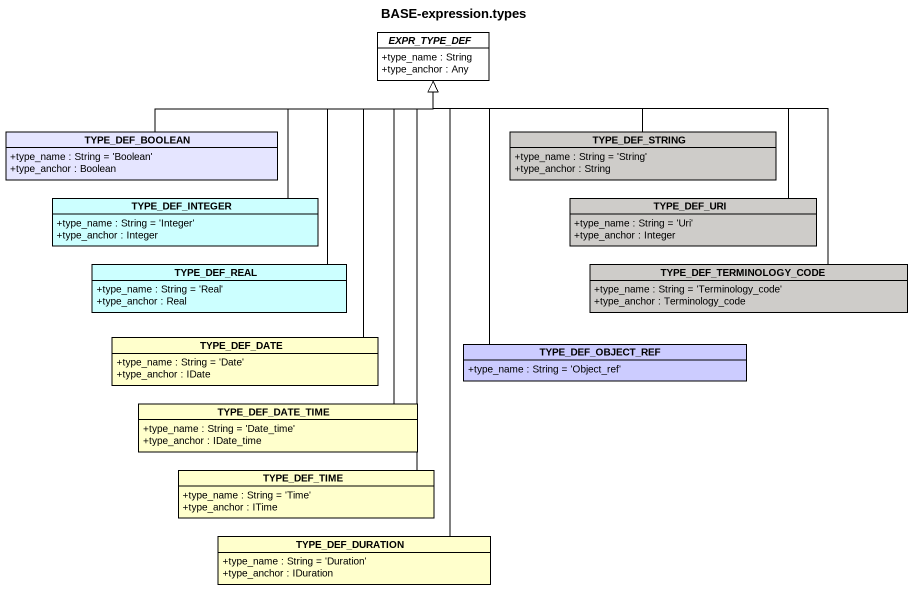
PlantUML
@startuml
title BASE-expression.types
hide circle
hide empty members
skinparam classAttributeIconSize 0
abstract class EXPR_TYPE_DEF #FFFFFF {
  +type_name : String
  +type_anchor : Any
}
class TYPE_DEF_BOOLEAN #E5E5FF {
  +type_name : String = 'Boolean'
  +type_anchor : Boolean
}
class TYPE_DEF_STRING #CECCC9 {
  +type_name : String = 'String'
  +type_anchor : String
}
class TYPE_DEF_INTEGER #CCFFFF {
  +type_name : String = 'Integer'
  +type_anchor : Integer
}
class TYPE_DEF_URI #CECCC9 {
  +type_name : String = 'Uri'
  +type_anchor : Integer
}
class TYPE_DEF_REAL #CCFFFF {
  +type_name : String = 'Real'
  +type_anchor : Real
}
class TYPE_DEF_TERMINOLOGY_CODE #CECCC9 {
  +type_name : String = 'Terminology_code'
  +type_anchor : Terminology_code
}
class TYPE_DEF_DATE #FFFFCC {
  +type_name : String = 'Date'
  +type_anchor : IDate
}
class TYPE_DEF_OBJECT_REF #CCCCFF {
  +type_name : String = 'Object_ref'
}
class TYPE_DEF_DATE_TIME #FFFFCC {
  +type_name : String = 'Date_time'
  +type_anchor : IDate_time
}
class TYPE_DEF_TIME #FFFFCC {
  +type_name : String = 'Time'
  +type_anchor : ITime
}
class TYPE_DEF_DURATION #FFFFCC {
  +type_name : String = 'Duration'
  +type_anchor : IDuration
}
TYPE_DEF_BOOLEAN -right-|> EXPR_TYPE_DEF
TYPE_DEF_STRING -left-|> EXPR_TYPE_DEF
TYPE_DEF_INTEGER -up-|> EXPR_TYPE_DEF
TYPE_DEF_URI -up-|> EXPR_TYPE_DEF
TYPE_DEF_REAL -up-|> EXPR_TYPE_DEF
TYPE_DEF_TERMINOLOGY_CODE -up-|> EXPR_TYPE_DEF
TYPE_DEF_DATE -up-|> EXPR_TYPE_DEF
TYPE_DEF_OBJECT_REF -up-|> EXPR_TYPE_DEF
TYPE_DEF_DATE_TIME -up-|> EXPR_TYPE_DEF
TYPE_DEF_TIME -up-|> EXPR_TYPE_DEF
TYPE_DEF_DURATION -up-|> EXPR_TYPE_DEF
@enduml
